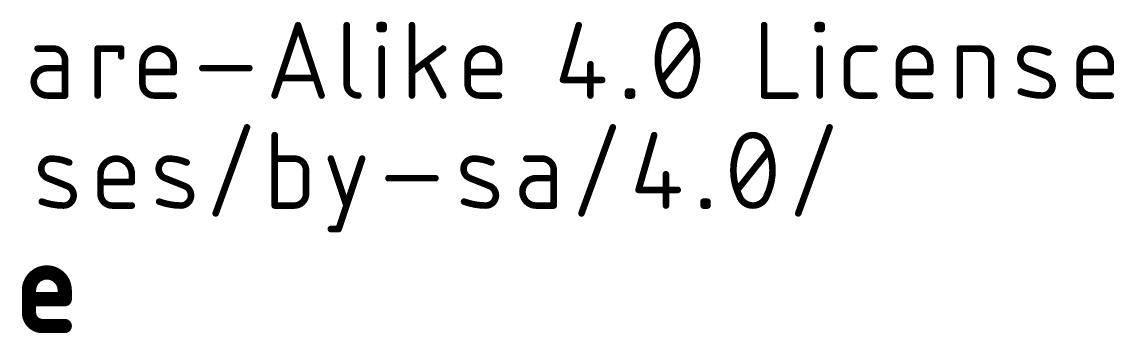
# Model space of a CAD drawing. Extents: x -34.3 to 52.3, y -19.6 to 20.4.
# Drawn here: x 27.12 to 52.33, y -19.38 to -12.19 of the extents above; entities that cross this region are included whole.
import ezdxf

# ---------------------------------------------------------------- set-up
doc = ezdxf.new("R2010")
doc.units = 0
doc.layers.add('51', color=253, linetype='CONTINUOUS')

msp = doc.modelspace()

# ---------------------------------------------------------------- linework, layer by layer
at = {"layer": '51'}
for points, const_width in [([(32.953, -13.8938), (33.4949, -12.2682)], 0.1524), ([(33.4949, -12.2682), (34.0368, -13.8938)], 0.1524), ([(34.6163, -12.2682), (34.6163, -13.6229)], 0.1524), ([(35.3776, -12.3585), (35.3776, -12.2682)], 0.1524), ([(35.3776, -12.2682), (35.4679, -12.2682)], 0.1524), ([(35.4679, -12.3585), (35.3776, -12.3585)], 0.1524), ([(35.4679, -12.2682), (35.4679, -12.3585)], 0.1524), ([(36.1205, -13.8938), (36.1205, -12.2682)], 0.1524), ([(39.9697, -12.2682), (39.6085, -13.5326)], 0.1524), ([(44.2487, -12.2682), (44.2487, -13.8938)], 0.1524), ([(45.4858, -12.3585), (45.4858, -12.2682)], 0.1524), ([(45.4858, -12.2682), (45.5761, -12.2682)], 0.1524), ([(45.5761, -12.3585), (45.4858, -12.3585)], 0.1524), ([(45.5761, -12.2682), (45.5761, -12.3585)], 0.1524), ([(41.8871, -13.5326), (42.6096, -12.6294)], 0.1524), ([(27.8464, -12.8101), (27.4852, -12.8101)], 0.1524), ([(28.8696, -13.8938), (28.8696, -12.8101)], 0.1524), ([(28.8696, -12.8101), (29.4115, -12.8101)], 0.1524), ([(29.4115, -12.8101), (29.4115, -12.9907)], 0.1524), ([(35.4228, -13.8938), (35.4228, -12.8101)], 0.1524), ([(36.843, -12.8101), (36.1205, -13.3519)], 0.1524), ([(45.5309, -13.8938), (45.5309, -12.8101)], 0.1524), ([(46.4324, -12.8101), (46.7936, -12.8101)], 0.1524), ([(48.7649, -13.8938), (48.7649, -12.8101)], 0.1524), ([(48.7649, -12.8101), (49.2164, -12.8101)], 0.1524), ([(28.1174, -13.8938), (28.1174, -13.081)], 0.1524), ([(29.9032, -13.6229), (29.9032, -13.1713)], 0.1524), ([(30.6257, -13.1713), (30.6257, -13.3519)], 0.1524), ([(36.843, -13.8938), (36.4366, -13.1262)], 0.1524), ([(37.4062, -13.6229), (37.4062, -13.1713)], 0.1524), ([(38.1287, -13.1713), (38.1287, -13.3519)], 0.1524), ([(40.2406, -13.1713), (40.2406, -13.8938)], 0.1524), ([(46.1614, -13.6229), (46.1614, -13.081)], 0.1524), ([(47.3581, -13.6229), (47.3581, -13.1713)], 0.1524), ([(48.0806, -13.1713), (48.0806, -13.3519)], 0.1524), ([(49.4874, -13.081), (49.4874, -13.8938)], 0.1524), ([(51.5264, -13.6229), (51.5264, -13.1713)], 0.1524), ([(52.2489, -13.1713), (52.2489, -13.3519)], 0.1524), ([(28.1174, -13.2616), (27.711, -13.2616)], 0.1524), ([(30.6257, -13.3519), (29.9032, -13.3519)], 0.1524), ([(31.2857, -13.2616), (32.3694, -13.2616)], 0.1524), ([(38.1287, -13.3519), (37.4062, -13.3519)], 0.1524), ([(48.0806, -13.3519), (47.3581, -13.3519)], 0.1524), ([(50.7587, -13.4422), (50.3072, -13.2616)], 0.1524), ([(52.2489, -13.3519), (51.5264, -13.3519)], 0.1524), ([(33.9013, -13.4874), (33.0885, -13.4874)], 0.1524), ([(39.6085, -13.5326), (40.5116, -13.5326)], 0.1524), ([(27.711, -13.8938), (28.1174, -13.8938)], 0.1524), ([(30.6257, -13.8938), (30.1741, -13.8938)], 0.1524), ([(38.1287, -13.8938), (37.6771, -13.8938)], 0.1524), ([(41.1091, -13.8938), (41.1091, -13.8035)], 0.1524), ([(41.1091, -13.8035), (41.1994, -13.8035)], 0.1524), ([(41.1994, -13.8938), (41.1091, -13.8938)], 0.1524), ([(41.1994, -13.8035), (41.1994, -13.8938)], 0.1524), ([(44.2487, -13.8938), (44.9712, -13.8938)], 0.1524), ([(46.7936, -13.8938), (46.4324, -13.8938)], 0.1524), ([(48.0806, -13.8938), (47.629, -13.8938)], 0.1524), ([(52.2489, -13.8938), (51.7973, -13.8938)], 0.1524), ([(31.593, -16.6144), (32.3155, -14.6276)], 0.1524), ([(40.0339, -16.6144), (40.7564, -14.6276)], 0.1524), ([(45.0359, -16.6144), (45.7584, -14.6276)], 0.1524), ([(32.9551, -14.8082), (32.9551, -16.4338)], 0.1524), ([(41.7116, -14.8082), (41.3504, -16.0726)], 0.1524), ([(43.6291, -16.0726), (44.3515, -15.1694)], 0.1524), ([(33.4066, -15.3501), (32.9551, -15.3501)], 0.1524), ([(34.2503, -15.3501), (34.6116, -16.4338)], 0.1524), ([(34.431, -16.9757), (34.9728, -15.3501)], 0.1524), ([(39.1234, -15.3501), (38.7622, -15.3501)], 0.1524), ([(33.6776, -16.1629), (33.6776, -15.621)], 0.1524), ([(39.3943, -16.4338), (39.3943, -15.621)], 0.1524), ([(28.168, -15.9822), (27.7165, -15.8016)], 0.1524), ([(28.9357, -16.1629), (28.9357, -15.7113)], 0.1524), ([(29.6582, -15.8919), (28.9357, -15.8919)], 0.1524), ([(29.6582, -15.7113), (29.6582, -15.8919)], 0.1524), ([(30.8775, -15.9822), (30.4259, -15.8016)], 0.1524), ([(35.5807, -15.8016), (36.6645, -15.8016)], 0.1524), ([(37.9115, -15.9822), (37.4599, -15.8016)], 0.1524), ([(39.3943, -15.8016), (38.9879, -15.8016)], 0.1524), ([(41.9826, -15.7113), (41.9826, -16.4338)], 0.1524), ([(41.3504, -16.0726), (42.2535, -16.0726)], 0.1524), ([(29.6582, -16.4338), (29.2067, -16.4338)], 0.1524), ([(32.9551, -16.4338), (33.4066, -16.4338)], 0.1524), ([(38.9879, -16.4338), (39.3943, -16.4338)], 0.1524), ([(42.851, -16.4338), (42.851, -16.3435)], 0.1524), ([(42.851, -16.3435), (42.9413, -16.3435)], 0.1524), ([(42.9413, -16.4338), (42.851, -16.4338)], 0.1524), ([(42.9413, -16.3435), (42.9413, -16.4338)], 0.1524), ([(34.2503, -16.9757), (34.431, -16.9757)], 0.1524), ([(27.2855, -18.9061), (27.2855, -18.391)], 0.3302), ([(28.1096, -18.391), (28.1096, -18.597)], 0.3302), ([(28.1096, -18.597), (27.2855, -18.597)], 0.3302), ([(28.1096, -19.2151), (27.5946, -19.2151)], 0.3302)]:
    msp.add_lwpolyline(points, dxfattribs=dict(at, const_width=const_width))
for points, const_width in [([(33.5311, -12.2562, 1), (33.4588, -12.2802)], 0.0762), ([(33.5311, -12.2802, 1), (33.4588, -12.2562)], 0.0762), ([(34.6544, -12.2682, 1), (34.5782, -12.2682)], 0.0762), ([(35.4157, -12.2682, 1), (35.3395, -12.2682)], 0.0762), ([(35.3776, -12.2301, 1), (35.3776, -12.3063)], 0.0762), ([(35.3776, -12.3204, 1), (35.3776, -12.3966)], 0.0762), ([(35.3395, -12.3585, 1), (35.4157, -12.3585)], 0.0762), ([(35.506, -12.2682, 1), (35.4298, -12.2682)], 0.0762), ([(35.4298, -12.3585, 1), (35.506, -12.3585)], 0.0762), ([(35.4679, -12.3063, 1), (35.4679, -12.2301)], 0.0762), ([(35.4679, -12.3966, 1), (35.4679, -12.3204)], 0.0762), ([(36.1586, -12.2682, 1), (36.0824, -12.2682)], 0.0762), ([(40.0063, -12.2787, 1), (39.9331, -12.2577)], 0.0762), ([(42.2484, -12.2682, 0.3205), (41.9323, -12.494)], 0.1524), ([(42.5645, -12.494, 0.3205), (42.2484, -12.2682)], 0.1524), ([(42.2484, -12.2301, 1), (42.2484, -12.3063)], 0.0762), ([(42.2484, -12.3063, 1), (42.2484, -12.2301)], 0.0762), ([(44.2868, -12.2682, 1), (44.2106, -12.2682)], 0.0762), ([(45.5239, -12.2682, 1), (45.4477, -12.2682)], 0.0762), ([(45.4858, -12.2301, 1), (45.4858, -12.3063)], 0.0762), ([(45.4858, -12.3204, 1), (45.4858, -12.3966)], 0.0762), ([(45.4477, -12.3585, 1), (45.5239, -12.3585)], 0.0762), ([(45.6142, -12.2682, 1), (45.538, -12.2682)], 0.0762), ([(45.538, -12.3585, 1), (45.6142, -12.3585)], 0.0762), ([(45.5761, -12.3063, 1), (45.5761, -12.2301)], 0.0762), ([(45.5761, -12.3966, 1), (45.5761, -12.3204)], 0.0762), ([(41.9323, -12.494, 0.1139), (41.7968, -13.081)], 0.1524), ([(41.8963, -12.4816, 1), (41.9683, -12.5063)], 0.0762), ([(41.9666, -12.5107, 1), (41.8981, -12.4773)], 0.0762), ([(42.5987, -12.4773, 1), (42.5302, -12.5107)], 0.0762), ([(42.6999, -13.081, 0.1139), (42.5645, -12.494)], 0.1524), ([(42.5284, -12.5063, 1), (42.6005, -12.4816)], 0.0762), ([(42.6394, -12.6532, 1), (42.5799, -12.6056)], 0.0762), ([(27.4852, -12.772, 1), (27.4852, -12.8482)], 0.0762), ([(28.1174, -13.081, 0.4142), (27.8464, -12.8101)], 0.1524), ([(27.8464, -12.772, 1), (27.8464, -12.8482)], 0.0762), ([(27.8464, -12.8482, 1), (27.8464, -12.772)], 0.0762), ([(28.9077, -12.8101, 1), (28.8315, -12.8101)], 0.0762), ([(28.8696, -12.772, 1), (28.8696, -12.8482)], 0.0762), ([(29.4496, -12.8101, 1), (29.3734, -12.8101)], 0.0762), ([(29.4115, -12.8482, 1), (29.4115, -12.772)], 0.0762), ([(30.6257, -13.1713, 1), (29.9032, -13.1713)], 0.1524), ([(35.4609, -12.8101, 1), (35.3847, -12.8101)], 0.0762), ([(36.8658, -12.8405, 1), (36.8201, -12.7796)], 0.0762), ([(38.1287, -13.1713, 1), (37.4062, -13.1713)], 0.1524), ([(45.569, -12.8101, 1), (45.4928, -12.8101)], 0.0762), ([(46.4324, -12.8101, 0.4142), (46.1614, -13.081)], 0.1524), ([(46.4324, -12.772, 1), (46.4324, -12.8482)], 0.0762), ([(46.4324, -12.8482, 1), (46.4324, -12.772)], 0.0762), ([(46.7936, -12.8482, 1), (46.7936, -12.772)], 0.0762), ([(48.0806, -13.1713, 1), (47.3581, -13.1713)], 0.1524), ([(48.803, -12.8101, 1), (48.7268, -12.8101)], 0.0762), ([(48.7649, -12.772, 1), (48.7649, -12.8482)], 0.0762), ([(49.4874, -13.081, 0.4142), (49.2164, -12.8101)], 0.1524), ([(49.2164, -12.772, 1), (49.2164, -12.8482)], 0.0762), ([(49.2164, -12.8482, 1), (49.2164, -12.772)], 0.0762), ([(50.3975, -12.8101, 0.8318), (50.3072, -13.2616)], 0.1524), ([(50.398, -12.772, 1), (50.3969, -12.8482)], 0.0762), ([(50.8039, -12.9004, 0.1026), (50.3975, -12.8101)], 0.1524), ([(50.3969, -12.8482, 1), (50.398, -12.772)], 0.0762), ([(50.7882, -12.9351, 1), (50.8195, -12.8656)], 0.0762), ([(52.2489, -13.1713, 1), (51.5264, -13.1713)], 0.1524), ([(28.1555, -13.081, 1), (28.0793, -13.081)], 0.0762), ([(28.0793, -13.081, 1), (28.1555, -13.081)], 0.0762), ([(29.3734, -12.9907, 1), (29.4496, -12.9907)], 0.0762), ([(29.9413, -13.1713, 1), (29.8651, -13.1713)], 0.0762), ([(30.6638, -13.1713, 1), (30.5876, -13.1713)], 0.0762), ([(36.4702, -13.1083, 1), (36.4029, -13.144)], 0.0762), ([(37.4443, -13.1713, 1), (37.3681, -13.1713)], 0.0762), ([(38.1668, -13.1713, 1), (38.0906, -13.1713)], 0.0762), ([(40.2787, -13.1713, 1), (40.2025, -13.1713)], 0.0762), ([(41.7968, -13.081, 0.1139), (41.9323, -13.668)], 0.1524), ([(41.8349, -13.081, 1), (41.7587, -13.081)], 0.0762), ([(41.7587, -13.081, 1), (41.8349, -13.081)], 0.0762), ([(42.5645, -13.668, 0.1139), (42.6999, -13.081)], 0.1524), ([(42.738, -13.081, 1), (42.6618, -13.081)], 0.0762), ([(42.6618, -13.081, 1), (42.738, -13.081)], 0.0762), ([(46.1995, -13.081, 1), (46.1233, -13.081)], 0.0762), ([(46.1233, -13.081, 1), (46.1995, -13.081)], 0.0762), ([(47.3962, -13.1713, 1), (47.32, -13.1713)], 0.0762), ([(48.1187, -13.1713, 1), (48.0425, -13.1713)], 0.0762), ([(49.5255, -13.081, 1), (49.4493, -13.081)], 0.0762), ([(49.4493, -13.081, 1), (49.5255, -13.081)], 0.0762), ([(51.5645, -13.1713, 1), (51.4883, -13.1713)], 0.0762), ([(52.287, -13.1713, 1), (52.2108, -13.1713)], 0.0762), ([(27.711, -13.2616, 1), (27.711, -13.8938)], 0.1524), ([(27.711, -13.2235, 1), (27.711, -13.2997)], 0.0762), ([(27.711, -13.2997, 1), (27.711, -13.2235)], 0.0762), ([(28.1174, -13.2997, 1), (28.1174, -13.2235)], 0.0762), ([(29.8651, -13.1713, 1), (29.9413, -13.1713)], 0.0762), ([(29.9032, -13.3138, 1), (29.9032, -13.39)], 0.0762), ([(30.5876, -13.1713, 1), (30.6638, -13.1713)], 0.0762), ([(30.5876, -13.3519, 1), (30.6638, -13.3519)], 0.0762), ([(30.6257, -13.39, 1), (30.6257, -13.3138)], 0.0762), ([(31.2857, -13.2235, 1), (31.2857, -13.2997)], 0.0762), ([(32.3694, -13.2997, 1), (32.3694, -13.2235)], 0.0762), ([(36.0976, -13.3215, 1), (36.1433, -13.3824)], 0.0762), ([(37.3681, -13.1713, 1), (37.4443, -13.1713)], 0.0762), ([(37.4062, -13.3138, 1), (37.4062, -13.39)], 0.0762), ([(38.0906, -13.1713, 1), (38.1668, -13.1713)], 0.0762), ([(38.0906, -13.3519, 1), (38.1668, -13.3519)], 0.0762), ([(38.1287, -13.39, 1), (38.1287, -13.3138)], 0.0762), ([(47.32, -13.1713, 1), (47.3962, -13.1713)], 0.0762), ([(47.3581, -13.3138, 1), (47.3581, -13.39)], 0.0762), ([(48.0425, -13.1713, 1), (48.1187, -13.1713)], 0.0762), ([(48.0425, -13.3519, 1), (48.1187, -13.3519)], 0.0762), ([(48.0806, -13.39, 1), (48.0806, -13.3138)], 0.0762), ([(50.3213, -13.2263, 1), (50.293, -13.297)], 0.0762), ([(50.293, -13.297, 1), (50.3213, -13.2262)], 0.0762), ([(51.4883, -13.1713, 1), (51.5645, -13.1713)], 0.0762), ([(51.5264, -13.3138, 1), (51.5264, -13.39)], 0.0762), ([(52.2108, -13.1713, 1), (52.287, -13.1713)], 0.0762), ([(52.2108, -13.3519, 1), (52.287, -13.3519)], 0.0762), ([(52.2489, -13.39, 1), (52.2489, -13.3138)], 0.0762), ([(29.9032, -13.6229, 0.4142), (30.1741, -13.8938)], 0.1524), ([(29.9413, -13.6229, 1), (29.8651, -13.6229)], 0.0762), ([(29.8651, -13.6229, 1), (29.9413, -13.6229)], 0.0762), ([(33.0885, -13.4493, 1), (33.0885, -13.5255)], 0.0762), ([(33.9013, -13.5255, 1), (33.9013, -13.4493)], 0.0762), ([(34.6163, -13.6229, 0.4142), (34.8872, -13.8938)], 0.1524), ([(34.6544, -13.6229, 1), (34.5782, -13.6229)], 0.0762), ([(34.5782, -13.6229, 1), (34.6544, -13.6229)], 0.0762), ([(37.4062, -13.6229, 0.4142), (37.6771, -13.8938)], 0.1524), ([(37.4443, -13.6229, 1), (37.3681, -13.6229)], 0.0762), ([(37.3681, -13.6229, 1), (37.4443, -13.6229)], 0.0762), ([(39.5718, -13.5221, 1), (39.6451, -13.543)], 0.0762), ([(39.6085, -13.4945, 1), (39.6085, -13.5707)], 0.0762), ([(40.5116, -13.5707, 1), (40.5116, -13.4945)], 0.0762), ([(41.8574, -13.5088, 1), (41.9169, -13.5564)], 0.0762), ([(41.9323, -13.668, 0.3205), (42.2484, -13.8938)], 0.1524), ([(41.9683, -13.6557, 1), (41.8963, -13.6804)], 0.0762), ([(42.2484, -13.8938, 0.3205), (42.5645, -13.668)], 0.1524), ([(42.6005, -13.6804, 1), (42.5284, -13.6557)], 0.0762), ([(46.1614, -13.6229, 0.4142), (46.4324, -13.8938)], 0.1524), ([(46.1995, -13.6229, 1), (46.1233, -13.6229)], 0.0762), ([(46.1233, -13.6229, 1), (46.1995, -13.6229)], 0.0762), ([(47.3581, -13.6229, 0.4142), (47.629, -13.8938)], 0.1524), ([(47.3962, -13.6229, 1), (47.32, -13.6229)], 0.0762), ([(47.32, -13.6229, 1), (47.3962, -13.6229)], 0.0762), ([(50.6684, -13.8938, 0.8318), (50.7587, -13.4422)], 0.1524), ([(50.7729, -13.4069, 1), (50.7446, -13.4776)], 0.0762), ([(50.7446, -13.4776, 1), (50.7729, -13.4069)], 0.0762), ([(51.5264, -13.6229, 0.4142), (51.7973, -13.8938)], 0.1524), ([(51.5645, -13.6229, 1), (51.4883, -13.6229)], 0.0762), ([(51.4883, -13.6229, 1), (51.5645, -13.6229)], 0.0762), ([(27.711, -13.8557, 1), (27.711, -13.9319)], 0.0762), ([(27.711, -13.9319, 1), (27.711, -13.8557)], 0.0762), ([(28.0793, -13.8938, 1), (28.1555, -13.8938)], 0.0762), ([(28.1174, -13.9319, 1), (28.1174, -13.8557)], 0.0762), ([(28.8315, -13.8938, 1), (28.9077, -13.8938)], 0.0762), ([(30.1741, -13.8557, 1), (30.1741, -13.9319)], 0.0762), ([(30.1741, -13.9319, 1), (30.1741, -13.8557)], 0.0762), ([(30.6257, -13.9319, 1), (30.6257, -13.8557)], 0.0762), ([(32.9169, -13.8818, 1), (32.9892, -13.9058)], 0.0762), ([(34.0006, -13.9058, 1), (34.0729, -13.8818)], 0.0762), ([(34.8872, -13.9319, 1), (34.8872, -13.8557)], 0.0762), ([(35.3847, -13.8938, 1), (35.4609, -13.8938)], 0.0762), ([(36.0824, -13.8938, 1), (36.1586, -13.8938)], 0.0762), ([(36.8093, -13.9116, 1), (36.8766, -13.876)], 0.0762), ([(37.6771, -13.8557, 1), (37.6771, -13.9319)], 0.0762), ([(37.6771, -13.9319, 1), (37.6771, -13.8557)], 0.0762), ([(38.1287, -13.9319, 1), (38.1287, -13.8557)], 0.0762), ([(40.2025, -13.8938, 1), (40.2787, -13.8938)], 0.0762), ([(41.1472, -13.8035, 1), (41.071, -13.8035)], 0.0762), ([(41.1091, -13.7654, 1), (41.1091, -13.8416)], 0.0762), ([(41.1091, -13.8557, 1), (41.1091, -13.9319)], 0.0762), ([(41.071, -13.8938, 1), (41.1472, -13.8938)], 0.0762), ([(41.2375, -13.8035, 1), (41.1613, -13.8035)], 0.0762), ([(41.1613, -13.8938, 1), (41.2375, -13.8938)], 0.0762), ([(41.1994, -13.8416, 1), (41.1994, -13.7654)], 0.0762), ([(41.1994, -13.9319, 1), (41.1994, -13.8557)], 0.0762), ([(41.8981, -13.6847, 1), (41.9666, -13.6513)], 0.0762), ([(42.2484, -13.8557, 1), (42.2484, -13.9319)], 0.0762), ([(42.2484, -13.9319, 1), (42.2484, -13.8557)], 0.0762), ([(42.5302, -13.6513, 1), (42.5987, -13.6847)], 0.0762), ([(44.2487, -13.8557, 1), (44.2487, -13.9319)], 0.0762), ([(44.2106, -13.8938, 1), (44.2868, -13.8938)], 0.0762), ([(44.9712, -13.9319, 1), (44.9712, -13.8557)], 0.0762), ([(45.4928, -13.8938, 1), (45.569, -13.8938)], 0.0762), ([(46.4324, -13.8557, 1), (46.4324, -13.9319)], 0.0762), ([(46.4324, -13.9319, 1), (46.4324, -13.8557)], 0.0762), ([(46.7936, -13.9319, 1), (46.7936, -13.8557)], 0.0762), ([(47.629, -13.8557, 1), (47.629, -13.9319)], 0.0762), ([(47.629, -13.9319, 1), (47.629, -13.8557)], 0.0762), ([(48.0806, -13.9319, 1), (48.0806, -13.8557)], 0.0762), ([(48.7268, -13.8938, 1), (48.803, -13.8938)], 0.0762), ([(49.4493, -13.8938, 1), (49.5255, -13.8938)], 0.0762), ([(50.1846, -13.7676, 1), (50.1588, -13.8393)], 0.0762), ([(50.1717, -13.8035, 0.083), (50.6684, -13.8938)], 0.1524), ([(50.6689, -13.8557, 1), (50.6679, -13.9319)], 0.0762), ([(50.6679, -13.9319, 1), (50.6689, -13.8557)], 0.0762), ([(51.7973, -13.8557, 1), (51.7973, -13.9319)], 0.0762), ([(51.7973, -13.9319, 1), (51.7973, -13.8557)], 0.0762), ([(52.2489, -13.9319, 1), (52.2489, -13.8557)], 0.0762), ([(32.3513, -14.6406, 1), (32.2797, -14.6146)], 0.0762), ([(40.7922, -14.6406, 1), (40.7206, -14.6146)], 0.0762), ([(45.7942, -14.6406, 1), (45.7225, -14.6146)], 0.0762), ([(32.9932, -14.8082, 1), (32.917, -14.8082)], 0.0762), ([(41.7483, -14.8187, 1), (41.675, -14.7977)], 0.0762), ([(43.9903, -14.8082, 0.3205), (43.6742, -15.034)], 0.1524), ([(44.3064, -15.034, 0.3205), (43.9903, -14.8082)], 0.1524), ([(43.9903, -14.7701, 1), (43.9903, -14.8463)], 0.0762), ([(43.9903, -14.8463, 1), (43.9903, -14.7701)], 0.0762), ([(43.6742, -15.034, 0.1139), (43.5387, -15.621)], 0.1524), ([(43.6382, -15.0216, 1), (43.7103, -15.0463)], 0.0762), ([(43.7085, -15.0507, 1), (43.64, -15.0173)], 0.0762), ([(44.3406, -15.0173, 1), (44.2721, -15.0507)], 0.0762), ([(44.4419, -15.621, 0.1139), (44.3064, -15.034)], 0.1524), ([(44.2703, -15.0463, 1), (44.3424, -15.0216)], 0.0762), ([(44.3813, -15.1932, 1), (44.3218, -15.1456)], 0.0762), ([(27.8068, -15.3501, 0.8318), (27.7165, -15.8016)], 0.1524), ([(27.8073, -15.312, 1), (27.8062, -15.3882)], 0.0762), ([(28.2132, -15.4404, 0.1026), (27.8068, -15.3501)], 0.1524), ([(27.8062, -15.3882, 1), (27.8073, -15.312)], 0.0762), ([(28.1976, -15.4751, 1), (28.2288, -15.4056)], 0.0762), ([(29.6582, -15.7113, 1), (28.9357, -15.7113)], 0.1524), ([(30.5162, -15.3501, 0.8318), (30.4259, -15.8016)], 0.1524), ([(30.9226, -15.4404, 0.1026), (30.5162, -15.3501)], 0.1524), ([(30.5168, -15.312, 1), (30.5157, -15.3882)], 0.0762), ([(30.5157, -15.3882, 1), (30.5168, -15.312)], 0.0762), ([(30.907, -15.4751, 1), (30.9382, -15.4056)], 0.0762), ([(32.9551, -15.312, 1), (32.9551, -15.3882)], 0.0762), ([(33.6776, -15.621, 0.4142), (33.4066, -15.3501)], 0.1524), ([(33.4066, -15.312, 1), (33.4066, -15.3882)], 0.0762), ([(33.4066, -15.3882, 1), (33.4066, -15.312)], 0.0762), ([(34.2865, -15.338, 1), (34.2142, -15.3621)], 0.0762), ([(35.009, -15.3621, 1), (34.9367, -15.338)], 0.0762), ([(37.5502, -15.3501, 0.8318), (37.4599, -15.8016)], 0.1524), ([(37.9566, -15.4404, 0.1026), (37.5502, -15.3501)], 0.1524), ([(37.5508, -15.312, 1), (37.5497, -15.3882)], 0.0762), ([(37.5497, -15.3882, 1), (37.5508, -15.312)], 0.0762), ([(37.941, -15.4751, 1), (37.9723, -15.4056)], 0.0762), ([(38.7622, -15.312, 1), (38.7622, -15.3882)], 0.0762), ([(39.3943, -15.621, 0.4142), (39.1234, -15.3501)], 0.1524), ([(39.1234, -15.312, 1), (39.1234, -15.3882)], 0.0762), ([(39.1234, -15.3882, 1), (39.1234, -15.312)], 0.0762), ([(33.7157, -15.621, 1), (33.6395, -15.621)], 0.0762), ([(33.6395, -15.621, 1), (33.7157, -15.621)], 0.0762), ([(39.4324, -15.621, 1), (39.3562, -15.621)], 0.0762), ([(39.3562, -15.621, 1), (39.4324, -15.621)], 0.0762), ([(43.5387, -15.621, 0.1139), (43.6742, -16.208)], 0.1524), ([(43.5768, -15.621, 1), (43.5006, -15.621)], 0.0762), ([(43.5006, -15.621, 1), (43.5768, -15.621)], 0.0762), ([(44.3064, -16.208, 0.1139), (44.4419, -15.621)], 0.1524), ([(44.48, -15.621, 1), (44.4038, -15.621)], 0.0762), ([(44.4038, -15.621, 1), (44.48, -15.621)], 0.0762), ([(27.7306, -15.7663, 1), (27.7023, -15.837)], 0.0762), ([(27.7023, -15.837, 1), (27.7306, -15.7662)], 0.0762), ([(28.9738, -15.7113, 1), (28.8976, -15.7113)], 0.0762), ([(28.8976, -15.7113, 1), (28.9738, -15.7113)], 0.0762), ([(28.9357, -15.8538, 1), (28.9357, -15.93)], 0.0762), ([(29.6963, -15.7113, 1), (29.6201, -15.7113)], 0.0762), ([(29.6201, -15.7113, 1), (29.6963, -15.7113)], 0.0762), ([(29.6201, -15.8919, 1), (29.6963, -15.8919)], 0.0762), ([(29.6582, -15.93, 1), (29.6582, -15.8538)], 0.0762), ([(30.44, -15.7663, 1), (30.4117, -15.837)], 0.0762), ([(30.4117, -15.837, 1), (30.44, -15.7662)], 0.0762), ([(35.5807, -15.7635, 1), (35.5807, -15.8397)], 0.0762), ([(36.6645, -15.8397, 1), (36.6645, -15.7635)], 0.0762), ([(37.4741, -15.7663, 1), (37.4458, -15.837)], 0.0762), ([(37.4458, -15.837, 1), (37.4741, -15.7662)], 0.0762), ([(38.9879, -15.8016, 1), (38.9879, -16.4338)], 0.1524), ([(38.9879, -15.7635, 1), (38.9879, -15.8397)], 0.0762), ([(38.9879, -15.8397, 1), (38.9879, -15.7635)], 0.0762), ([(39.3943, -15.8397, 1), (39.3943, -15.7635)], 0.0762), ([(42.0207, -15.7113, 1), (41.9445, -15.7113)], 0.0762), ([(28.0777, -16.4338, 0.8318), (28.168, -15.9822)], 0.1524), ([(28.1822, -15.9469, 1), (28.1539, -16.0176)], 0.0762), ([(28.1539, -16.0176, 1), (28.1822, -15.9469)], 0.0762), ([(28.9357, -16.1629, 0.4142), (29.2067, -16.4338)], 0.1524), ([(28.9738, -16.1629, 1), (28.8976, -16.1629)], 0.0762), ([(28.8976, -16.1629, 1), (28.9738, -16.1629)], 0.0762), ([(30.7871, -16.4338, 0.8318), (30.8775, -15.9822)], 0.1524), ([(30.8916, -15.9469, 1), (30.8633, -16.0176)], 0.0762), ([(30.8633, -16.0176, 1), (30.8916, -15.9469)], 0.0762), ([(33.4066, -16.4338, 0.4142), (33.6776, -16.1629)], 0.1524), ([(33.7156, -16.1629, 1), (33.6395, -16.1629)], 0.0762), ([(33.6395, -16.1629, 1), (33.7157, -16.1629)], 0.0762), ([(37.8212, -16.4338, 0.8318), (37.9115, -15.9822)], 0.1524), ([(37.9256, -15.9469, 1), (37.8973, -16.0176)], 0.0762), ([(37.8973, -16.0176, 1), (37.9256, -15.9469)], 0.0762), ([(41.3137, -16.0621, 1), (41.387, -16.083)], 0.0762), ([(41.3504, -16.0345, 1), (41.3504, -16.1107)], 0.0762), ([(42.2535, -16.1107, 1), (42.2535, -16.0345)], 0.0762), ([(43.5993, -16.0488, 1), (43.6588, -16.0964)], 0.0762), ([(27.5939, -16.3076, 1), (27.5681, -16.3793)], 0.0762), ([(27.581, -16.3435, 0.083), (28.0777, -16.4338)], 0.1524), ([(28.0783, -16.3957, 1), (28.0772, -16.4719)], 0.0762), ([(28.0772, -16.4719, 1), (28.0783, -16.3957)], 0.0762), ([(29.2067, -16.3957, 1), (29.2067, -16.4719)], 0.0762), ([(29.2067, -16.4719, 1), (29.2067, -16.3957)], 0.0762), ([(29.6582, -16.4719, 1), (29.6582, -16.3957)], 0.0762), ([(30.3033, -16.3076, 1), (30.2775, -16.3793)], 0.0762), ([(30.2904, -16.3435, 0.083), (30.7871, -16.4338)], 0.1524), ([(30.7877, -16.3957, 1), (30.7866, -16.4719)], 0.0762), ([(30.7866, -16.4719, 1), (30.7877, -16.3957)], 0.0762), ([(32.9551, -16.3957, 1), (32.9551, -16.4719)], 0.0762), ([(33.4066, -16.3957, 1), (33.4066, -16.4719)], 0.0762), ([(33.4066, -16.4719, 1), (33.4066, -16.3957)], 0.0762), ([(37.3374, -16.3076, 1), (37.3116, -16.3793)], 0.0762), ([(37.3245, -16.3435, 0.083), (37.8212, -16.4338)], 0.1524), ([(37.8217, -16.3957, 1), (37.8206, -16.4719)], 0.0762), ([(37.8206, -16.4719, 1), (37.8217, -16.3957)], 0.0762), ([(38.9879, -16.3957, 1), (38.9879, -16.4719)], 0.0762), ([(38.9879, -16.4719, 1), (38.9879, -16.3957)], 0.0762), ([(39.3943, -16.4719, 1), (39.3943, -16.3957)], 0.0762), ([(42.8891, -16.3435, 1), (42.8129, -16.3435)], 0.0762), ([(42.851, -16.3054, 1), (42.851, -16.3816)], 0.0762), ([(42.851, -16.3957, 1), (42.851, -16.4719)], 0.0762), ([(42.9794, -16.3435, 1), (42.9032, -16.3435)], 0.0762), ([(42.9413, -16.3816, 1), (42.9413, -16.3054)], 0.0762), ([(42.9413, -16.4719, 1), (42.9413, -16.3957)], 0.0762), ([(43.6742, -16.208, 0.3205), (43.9903, -16.4338)], 0.1524), ([(43.7103, -16.1957, 1), (43.6382, -16.2204)], 0.0762), ([(43.64, -16.2247, 1), (43.7085, -16.1913)], 0.0762), ([(43.9903, -16.4338, 0.3205), (44.3064, -16.208)], 0.1524), ([(43.9903, -16.3957, 1), (43.9903, -16.4719)], 0.0762), ([(43.9903, -16.4719, 1), (43.9903, -16.3957)], 0.0762), ([(44.2721, -16.1913, 1), (44.3406, -16.2247)], 0.0762), ([(44.3424, -16.2204, 1), (44.2704, -16.1957)], 0.0762), ([(31.5572, -16.6014, 1), (31.6288, -16.6274)], 0.0762), ([(32.917, -16.4338, 1), (32.9932, -16.4338)], 0.0762), ([(34.5754, -16.4458, 1), (34.6477, -16.4218)], 0.0762), ([(39.3562, -16.4338, 1), (39.4324, -16.4338)], 0.0762), ([(39.9981, -16.6014, 1), (40.0697, -16.6274)], 0.0762), ([(41.9445, -16.4338, 1), (42.0207, -16.4338)], 0.0762), ([(42.8129, -16.4338, 1), (42.8891, -16.4338)], 0.0762), ([(42.9032, -16.4338, 1), (42.9794, -16.4338)], 0.0762), ([(45.0001, -16.6014, 1), (45.0717, -16.6274)], 0.0762), ([(34.2503, -16.9376, 1), (34.2503, -17.0138)], 0.0762), ([(34.3948, -16.9636, 1), (34.4671, -16.9877)], 0.0762), ([(34.431, -17.0138, 1), (34.431, -16.9376)], 0.0762), ([(28.1096, -18.391, 1), (27.2855, -18.391)], 0.3302), ([(27.3681, -18.391, 1), (27.203, -18.391)], 0.1651), ([(27.203, -18.391, 1), (27.3681, -18.391)], 0.1651), ([(28.1922, -18.391, 1), (28.0271, -18.391)], 0.1651), ([(28.0271, -18.391, 1), (28.1922, -18.391)], 0.1651), ([(27.2855, -18.5145, 1), (27.2855, -18.6796)], 0.1651), ([(28.0271, -18.597, 1), (28.1922, -18.597)], 0.1651), ([(28.1096, -18.6796, 1), (28.1096, -18.5145)], 0.1651), ([(27.2855, -18.9061, 0.4142), (27.5946, -19.2151)], 0.3302), ([(27.3681, -18.9061, 1), (27.203, -18.9061)], 0.1651), ([(27.203, -18.9061, 1), (27.3681, -18.9061)], 0.1651), ([(27.5946, -19.1325, 1), (27.5946, -19.2977)], 0.1651), ([(27.5946, -19.2977, 1), (27.5946, -19.1325)], 0.1651), ([(28.1096, -19.2977, 1), (28.1096, -19.1325)], 0.1651)]:
    msp.add_lwpolyline(points, format="xyb", dxfattribs=dict(at, const_width=const_width))

doc.saveas('drawing.dxf')
